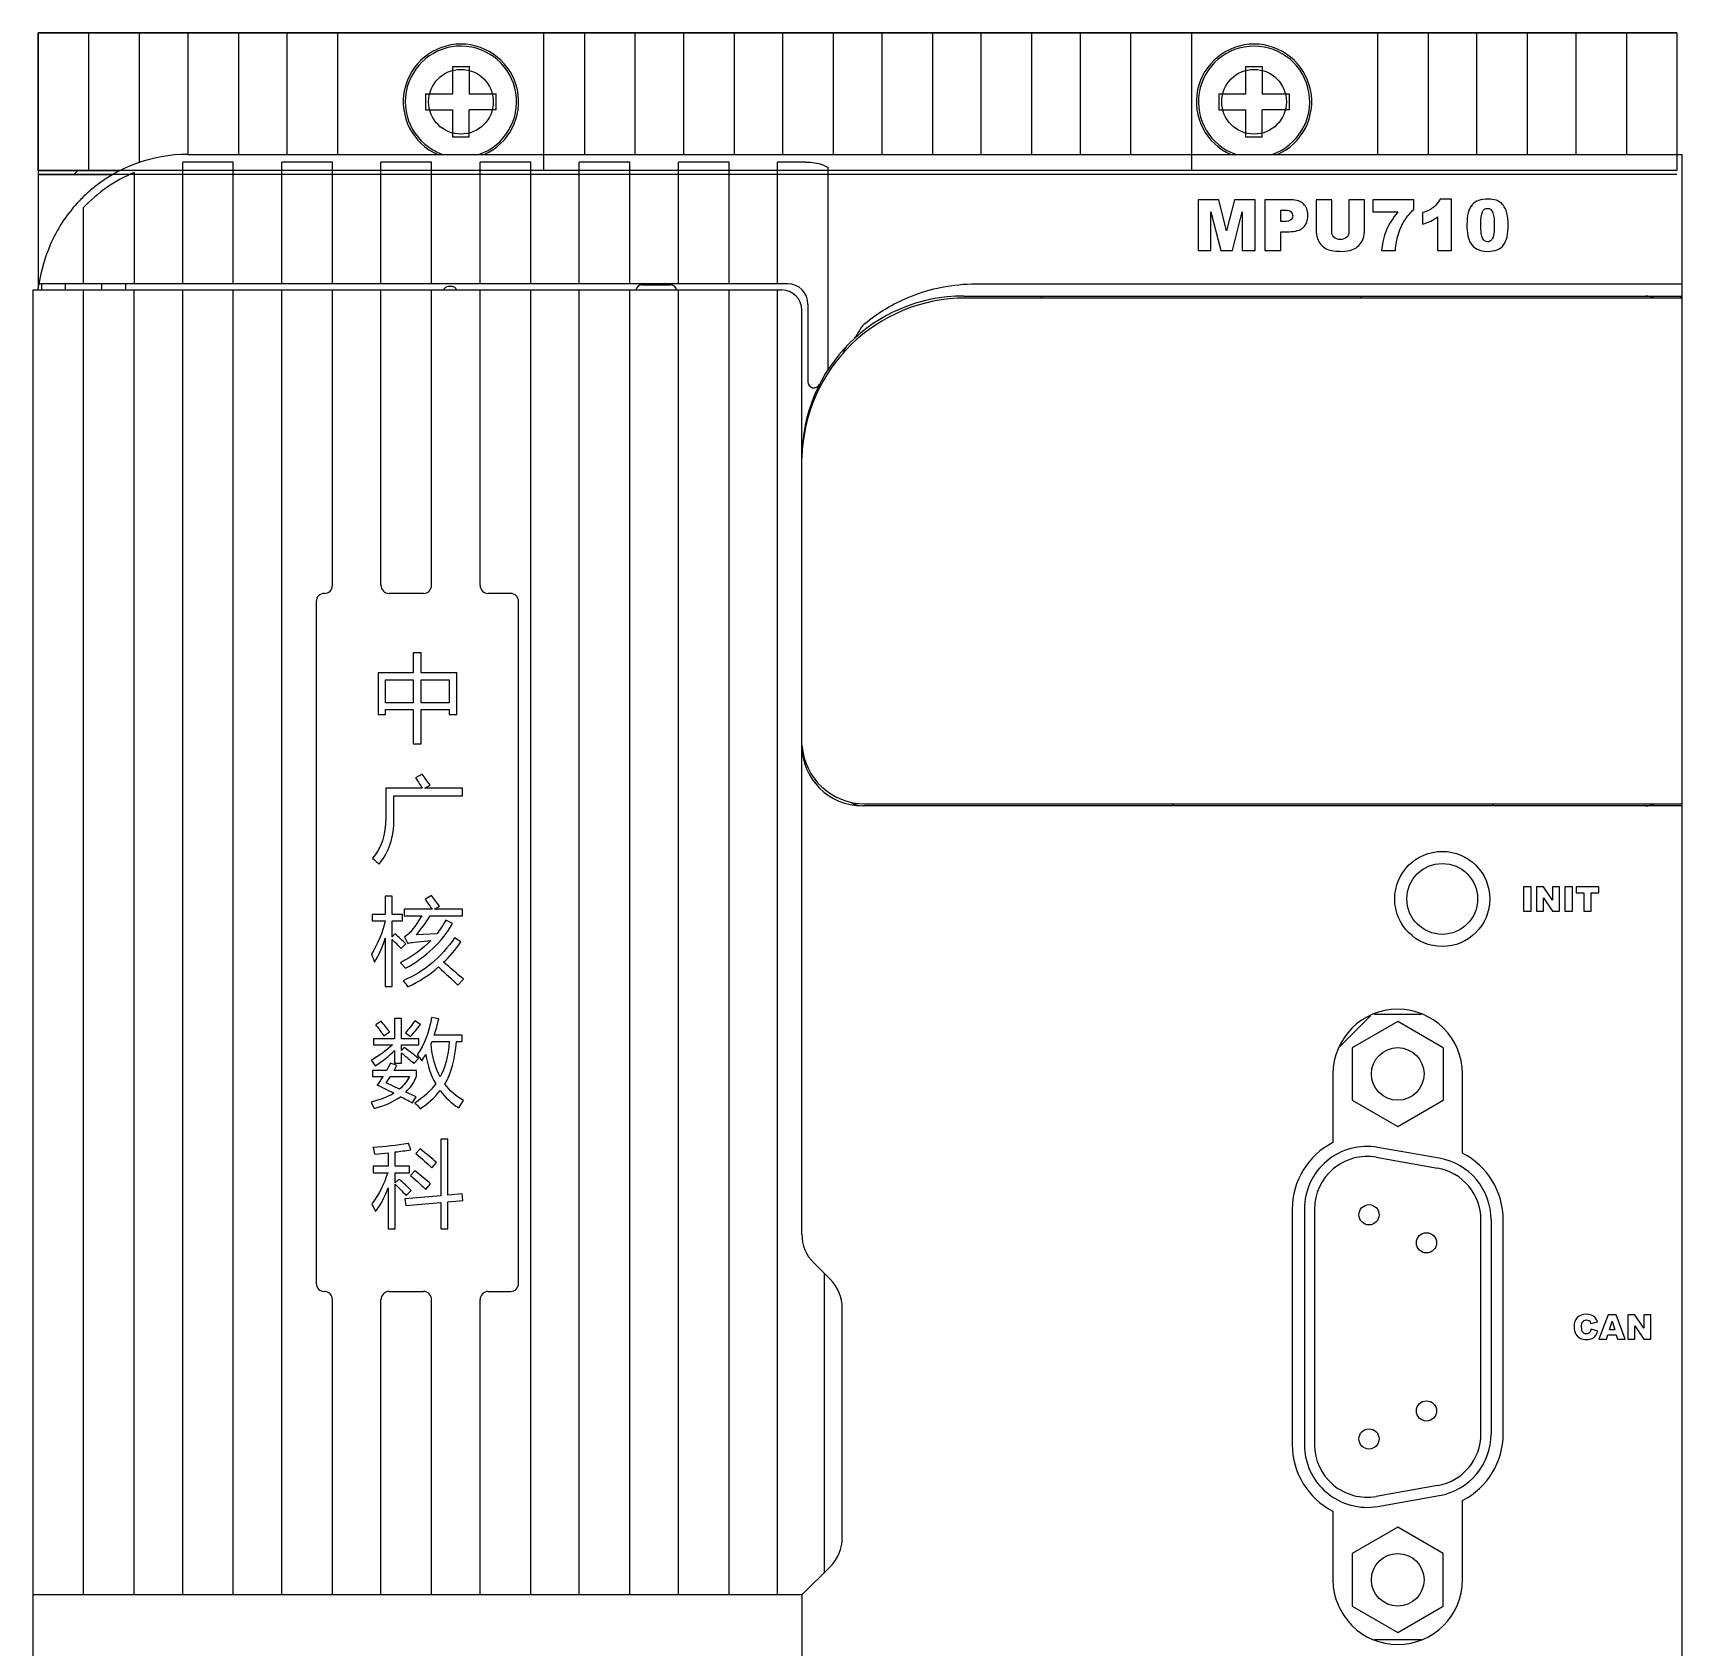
# Model space of a CAD drawing. Header units: inches. Extents: x 0 to 81, y 0 to 130.
# Drawn here: x -0.3 to 81.3, y 50.2 to 130 of the extents above; entities that cross this region are included whole.
import ezdxf

# ---------------------------------------------------------------- set-up
doc = ezdxf.new("R2010")
doc.units = ezdxf.units.IN
doc.header["$LTSCALE"] = 1.21
doc.header["$MEASUREMENT"] = 0
doc.layers.get('0').update_dxf_attribs({"linetype": 'CONTINUOUS'})

msp = doc.modelspace()

# ---------------------------------------------------------------- linework, layer by layer
at = {"linetype": 'Continuous'}
for p, q in [((0, 130), (0, 123)), ((0, 123.2), (0, 130)), ((14.8, 130), (0, 130)), ((0, 130), (81, 130)), ((2.5, 130), (2.5, 123.2)), ((5, 130), (5, 123.585)), ((7.4, 130), (7.4, 124)), ((9.9, 130), (9.9, 124)), ((12.3, 130), (12.3, 124)), ((14.8, 130), (14.8, 124)), ((34.4, 130), (14.8, 130)), ((25, 123.2), (25, 130)), ((27, 130), (27, 124)), ((29.5, 130), (29.5, 124)), ((31.9, 130), (31.9, 124)), ((34.4, 130), (34.4, 124)), ((81, 130), (34.4, 130)), ((36.8, 130), (36.8, 124)), ((39.3, 130), (39.3, 124)), ((41.7, 130), (41.7, 124)), ((44.2, 130), (44.2, 124)), ((46.6, 130), (46.6, 124)), ((49.1, 130), (49.1, 124)), ((51.5, 130), (51.5, 124)), ((54, 130), (54, 124)), ((57, 130), (57, 123.2)), ((66.2, 130), (66.2, 124)), ((68.7, 130), (68.7, 124)), ((71.1, 130), (71.1, 124)), ((73.6, 130), (73.6, 124)), ((76, 130), (76, 124)), ((78.5, 130), (78.5, 124)), ((81, 130), (81, 123.2)), ((81, 130), (81, 124)), ((20.5, 127), (20.5, 128.35)), ((20.5, 128.35), (21.3, 128.35)), ((21.3, 128.35), (21.3, 127)), ((59.7, 127), (59.7, 128.35)), ((59.7, 128.35), (60.5, 128.35)), ((60.5, 128.35), (60.5, 127)), ((19.15, 127), (19.15, 126.2)), ((19.15, 127), (20.5, 127)), ((21.3, 127), (22.65, 127)), ((22.65, 126.2), (22.65, 127)), ((58.35, 127), (58.35, 126.2)), ((58.35, 127), (59.7, 127)), ((60.5, 127), (61.85, 127)), ((61.85, 126.2), (61.85, 127)), ((19.15, 126.2), (20.5, 126.2)), ((20.5, 124.85), (20.5, 126.2)), ((21.3, 124.85), (21.3, 126.2)), ((22.65, 126.2), (21.3, 126.2)), ((58.35, 126.2), (59.7, 126.2)), ((59.7, 124.85), (59.7, 126.2)), ((60.5, 124.85), (60.5, 126.2)), ((61.85, 126.2), (60.5, 126.2)), ((21.3, 124.85), (20.5, 124.85)), ((60.5, 124.85), (59.7, 124.85)), ((7.4, 124), (81.25, 124)), ((81.25, 6), (81.25, 124)), ((81, 123.2), (0, 123.2)), ((0, 123.2), (4.06, 123.2)), ((1.774, 123), (1.974, 123.2)), ((2.5, 123.2), (4.06, 123.2)), ((4.75, 123.098), (4.75, 117.6)), ((7.15, 117.6), (7.15, 123.614)), ((9.65, 123.618), (7.4, 123.618)), ((9.65, 117.6), (9.65, 123.618)), ((12.05, 117.6), (12.05, 123.618)), ((14.55, 123.618), (12.05, 123.618)), ((14.55, 117.6), (14.55, 123.618)), ((16.95, 117.6), (16.95, 123.618)), ((19.45, 123.618), (16.95, 123.618)), ((19.45, 117.6), (19.45, 123.618)), ((21.85, 117.6), (21.85, 123.618)), ((24.35, 123.618), (21.85, 123.618)), ((24.35, 117.6), (24.35, 123.618)), ((26.75, 117.6), (26.75, 123.618)), ((29.25, 123.618), (26.75, 123.618)), ((29.25, 117.6), (29.25, 123.618)), ((31.65, 117.6), (31.65, 123.618)), ((34.15, 123.618), (31.65, 123.618)), ((34.15, 117.6), (34.15, 123.618)), ((36.55, 117.6), (36.55, 123.618)), ((37.948, 123.618), (36.55, 123.618)), ((39.05, 113.371), (39.05, 123.356)), ((0, 123), (0, 117.401)), ((81, 123), (0, 123)), ((0, 123), (3.685, 123)), ((57.337, 121.75), (57.337, 119.25)), ((58.352, 121.75), (57.337, 121.75)), ((58.744, 120.229), (58.352, 121.75)), ((59.133, 121.75), (58.744, 120.229)), ((60.149, 121.75), (59.133, 121.75)), ((60.149, 119.25), (60.149, 121.75)), ((60.639, 121.75), (60.639, 119.25)), ((61.923, 121.75), (60.639, 121.75)), ((63.166, 121.75), (63.166, 120.26)), ((63.937, 121.75), (63.166, 121.75)), ((63.937, 120.224), (63.937, 121.75)), ((64.791, 121.75), (64.791, 120.224)), ((65.562, 121.75), (64.791, 121.75)), ((65.562, 120.26), (65.562, 121.75)), ((65.973, 121.75), (65.973, 121.163)), ((68.001, 121.75), (65.973, 121.75)), ((68.001, 121.281), (68.001, 121.75)), ((69.864, 121.793), (69.29, 121.793)), ((69.864, 119.25), (69.864, 121.793)), ((2.25, 117.6), (2.25, 121.368)), ((57.97, 119.25), (57.97, 121.157)), ((57.97, 121.157), (58.456, 119.25)), ((59.029, 119.25), (59.517, 121.157)), ((59.517, 121.157), (59.517, 119.25)), ((61.415, 120.684), (61.415, 121.242)), ((61.415, 121.242), (61.635, 121.242)), ((61.604, 120.684), (61.415, 120.684)), ((65.973, 121.163), (67.208, 121.163)), ((68.432, 121.122), (68.432, 120.553)), ((69.162, 120.916), (69.162, 119.25)), ((61.415, 119.25), (61.415, 120.178)), ((61.415, 120.178), (61.837, 120.178)), ((57.337, 119.25), (57.97, 119.25)), ((58.456, 119.25), (59.029, 119.25)), ((59.517, 119.25), (60.149, 119.25)), ((60.639, 119.25), (61.415, 119.25)), ((66.394, 119.25), (67.086, 119.25)), ((69.162, 119.25), (69.864, 119.25)), ((0.034, 117.6), (-0.021, 117.301)), ((37.05, 117.6), (0.034, 117.6)), ((0.173, 117.6), (0.173, 117.3)), ((1.35, 117.3), (1.35, 117.6)), ((3.15, 117.3), (3.15, 117.6)), ((4.327, 117.6), (4.327, 117.3)), ((29.846, 117.55), (31.254, 117.55)), ((46.132, 117.598), (46.312, 117.6)), ((46.312, 117.6), (81.25, 117.6)), ((-0.25, 117.3), (-0.25, 15)), ((-0.25, 117.3), (36.75, 117.3)), ((2.25, 52.8), (2.25, 117.3)), ((4.75, 52.8), (4.75, 117.3)), ((7.15, 52.8), (7.15, 117.3)), ((9.65, 52.8), (9.65, 117.3)), ((12.05, 52.8), (12.05, 117.3)), ((14.55, 102.7), (14.55, 117.3)), ((16.95, 102.7), (16.95, 117.3)), ((19.45, 102.7), (19.45, 117.3)), ((21.85, 102.7), (21.85, 117.3)), ((24.35, 52.8), (24.35, 117.3)), ((26.75, 52.8), (26.75, 117.3)), ((29.25, 52.8), (29.25, 117.3)), ((31.65, 52.8), (31.65, 117.3)), ((34.15, 52.8), (34.15, 117.3)), ((36.55, 52.8), (36.55, 117.3)), ((38.05, 116.6), (38.05, 112.759)), ((45.75, 117), (81.25, 117)), ((81.25, 116.9), (45.85, 116.9)), ((49.539, 116.9), (49.639, 117)), ((65.345, 116.9), (65.445, 117)), ((81.15, 116.9), (81.25, 117)), ((37.75, 70.628), (37.75, 116.3)), ((13.75, 101.9), (13.75, 68.2)), ((19.05, 102.3), (17.35, 102.3)), ((23.35, 102.3), (22.25, 102.3)), ((23.75, 68.2), (23.75, 101.9)), ((18.547, 99.357), (18.547, 98.372)), ((18.935, 99.357), (18.547, 99.357)), ((18.935, 98.372), (18.935, 99.357)), ((16.807, 98.372), (16.807, 96.311)), ((18.547, 98.372), (16.807, 98.372)), ((17.177, 96.89), (17.177, 98.037)), ((17.177, 98.037), (18.547, 98.037)), ((18.547, 98.037), (18.547, 96.89)), ((20.693, 98.372), (18.935, 98.372)), ((18.935, 96.89), (18.935, 98.037)), ((18.935, 98.037), (20.323, 98.037)), ((20.323, 98.037), (20.323, 96.89)), ((20.693, 96.311), (20.693, 98.372)), ((16.807, 96.311), (17.177, 96.311)), ((18.547, 96.89), (17.177, 96.89)), ((17.177, 96.311), (17.177, 96.555)), ((17.177, 96.555), (18.547, 96.555)), ((18.547, 96.555), (18.547, 94.874)), ((20.323, 96.89), (18.935, 96.89)), ((18.935, 94.874), (18.935, 96.555)), ((18.935, 96.555), (20.323, 96.555)), ((20.323, 96.555), (20.323, 96.311)), ((20.323, 96.311), (20.693, 96.311)), ((18.547, 94.874), (18.935, 94.874)), ((18.98, 93.375), (18.651, 93.185)), ((17.186, 92.67), (17.186, 91.229)), ((18.987, 92.67), (17.186, 92.67)), ((17.589, 91.183), (17.589, 92.304)), ((17.589, 92.304), (20.973, 92.304)), ((19.121, 92.67), (19.374, 92.819)), ((20.973, 92.67), (19.121, 92.67)), ((20.973, 92.304), (20.973, 92.67)), ((40.304, 91.859), (40.39, 91.945)), ((81.25, 91.8), (40.75, 91.8)), ((40.85, 91.9), (81.25, 91.9)), ((56.05, 91.8), (56.15, 91.9)), ((71.855, 91.8), (71.955, 91.9)), ((17.162, 87.33), (17.162, 86.431)), ((17.5, 87.33), (17.162, 87.33)), ((17.5, 86.431), (17.5, 87.33)), ((19.439, 87.366), (19.145, 87.181)), ((19.837, 86.846), (19.439, 87.366)), ((73.415, 87.8), (73.415, 86.6)), ((73.787, 87.8), (73.415, 87.8)), ((73.787, 86.6), (73.787, 87.8)), ((74.055, 87.8), (74.055, 86.6)), ((74.401, 87.8), (74.055, 87.8)), ((74.853, 87.135), (74.401, 87.8)), ((74.404, 86.6), (74.404, 87.258)), ((74.404, 87.258), (74.853, 86.6)), ((74.853, 87.8), (74.853, 87.135)), ((75.203, 87.8), (74.853, 87.8)), ((75.203, 86.6), (75.203, 87.8)), ((75.464, 87.8), (75.464, 86.6)), ((75.835, 87.8), (75.464, 87.8)), ((75.835, 86.6), (75.835, 87.8)), ((76.017, 87.8), (76.017, 87.504)), ((77.144, 87.8), (76.017, 87.8)), ((76.017, 87.504), (76.395, 87.504)), ((76.395, 87.504), (76.395, 86.6)), ((76.766, 86.6), (76.766, 87.504)), ((76.766, 87.504), (77.144, 87.504)), ((77.144, 87.504), (77.144, 87.8)), ((16.511, 86.431), (16.511, 86.114)), ((17.162, 86.431), (16.511, 86.431)), ((18.016, 86.431), (17.5, 86.431)), ((18.016, 86.114), (18.016, 86.431)), ((18.102, 86.688), (18.102, 86.363)), ((19.489, 86.688), (18.102, 86.688)), ((19.597, 86.688), (19.837, 86.846)), ((20.98, 86.688), (19.597, 86.688)), ((20.98, 86.363), (20.98, 86.688)), ((73.415, 86.6), (73.787, 86.6)), ((74.055, 86.6), (74.404, 86.6)), ((74.853, 86.6), (75.203, 86.6)), ((75.464, 86.6), (75.835, 86.6)), ((76.395, 86.6), (76.766, 86.6)), ((16.511, 86.114), (17.157, 86.114)), ((17.5, 85.319), (17.5, 86.114)), ((17.5, 86.114), (18.016, 86.114)), ((18.102, 86.363), (18.96, 86.363)), ((19.38, 86.363), (20.98, 86.363)), ((20.488, 85.983), (20.158, 86.159)), ((17.162, 85.269), (17.162, 82.874)), ((17.641, 85.468), (17.5, 85.319)), ((17.5, 82.874), (17.5, 85.197)), ((17.948, 84.75), (18.178, 84.98)), ((18.115, 85.333), (18.282, 85.003)), ((18.594, 85.065), (19.417, 85.152)), ((19.706, 85.477), (18.698, 85.418)), ((20.894, 85.075), (20.587, 85.283)), ((17.907, 84.049), (18.165, 83.773)), ((20.745, 82.942), (21.021, 83.236)), ((17.162, 82.874), (17.5, 82.874)), ((16.958, 81.158), (16.701, 80.982)), ((17.622, 81.294), (17.622, 80.282)), ((17.957, 81.294), (17.622, 81.294)), ((17.957, 80.282), (17.957, 81.294)), ((18.901, 80.996), (18.621, 81.181)), ((19.805, 81.28), (19.444, 81.334)), ((64.322, 79.893), (65.857, 81.428)), ((67.2, 81.148), (64.95, 79.849)), ((66.031, 81.5), (68.369, 81.5)), ((69.45, 79.849), (67.2, 81.148)), ((16.583, 80.282), (16.583, 79.983)), ((17.622, 80.282), (16.583, 80.282)), ((16.583, 79.983), (17.514, 79.983)), ((17.098, 80.426), (17.378, 80.625)), ((18.825, 80.282), (17.957, 80.282)), ((17.957, 79.708), (17.957, 79.983)), ((17.957, 79.983), (18.825, 79.983)), ((18.16, 80.584), (18.404, 80.394)), ((18.825, 79.983), (18.825, 80.282)), ((19.426, 80.042), (19.475, 80.155)), ((19.475, 80.155), (20.32, 80.155)), ((20.967, 80.462), (19.584, 80.462)), ((20.682, 80.155), (20.967, 80.155)), ((20.967, 80.155), (20.967, 80.462)), ((16.47, 79.233), (16.664, 78.957)), ((17.415, 79.079), (17.22, 78.727)), ((17.74, 78.975), (17.415, 79.079)), ((17.622, 79.712), (17.622, 79.079)), ((17.622, 79.079), (17.957, 79.079)), ((18.092, 79.861), (17.957, 79.708)), ((17.957, 79.079), (17.957, 79.595)), ((18.581, 79.066), (18.797, 79.319)), ((64.95, 79.849), (64.95, 77.251)), ((69.45, 79.849), (69.45, 77.251)), ((16.533, 78.727), (16.533, 78.429)), ((17.22, 78.727), (16.533, 78.727)), ((16.533, 78.429), (17.049, 78.429)), ((17.211, 78.103), (17.419, 78.429)), ((17.419, 78.429), (18.359, 78.429)), ((18.703, 78.727), (17.595, 78.727)), ((18.703, 78.433), (18.703, 78.727)), ((64, 78.55), (64, 75.164)), ((70.4, 74.63), (70.4, 78.55)), ((17.871, 77.801), (17.211, 78.103)), ((18.689, 77.421), (18.183, 77.656)), ((16.466, 77.163), (16.619, 76.847)), ((18.49, 77.109), (18.689, 77.421)), ((64.95, 77.251), (67.2, 75.952)), ((67.2, 75.952), (69.45, 77.251)), ((18.42, 74.792), (18.303, 75.127)), ((19.907, 75.321), (19.907, 72.528)), ((20.255, 75.321), (19.907, 75.321)), ((20.255, 72.56), (20.255, 75.321)), ((17.308, 74.657), (17.308, 73.992)), ((17.647, 73.992), (17.647, 74.697)), ((18.881, 74.842), (18.673, 74.616)), ((19.459, 73.902), (19.694, 74.169)), ((66.136, 74.431), (69.166, 73.896)), ((69.253, 74.389), (66.223, 74.923)), ((16.567, 73.992), (16.567, 73.671)), ((17.308, 73.992), (16.567, 73.992)), ((16.567, 73.671), (17.281, 73.671)), ((18.366, 73.992), (17.647, 73.992)), ((17.647, 73.161), (17.647, 73.671)), ((17.647, 73.671), (18.366, 73.671)), ((18.366, 73.671), (18.366, 73.992)), ((18.623, 73.762), (18.407, 73.531)), ((17.308, 72.926), (17.308, 70.888)), ((17.846, 73.342), (17.647, 73.161)), ((17.647, 70.888), (17.647, 73.102)), ((18.194, 72.537), (18.447, 72.795)), ((19.166, 72.844), (19.401, 73.12)), ((20.969, 72.628), (20.255, 72.56)), ((20.996, 72.302), (20.969, 72.628)), ((16.504, 72.13), (16.676, 71.746)), ((19.907, 72.528), (18.135, 72.37)), ((18.135, 72.37), (18.172, 72.045)), ((18.172, 72.045), (19.907, 72.203)), ((19.907, 72.203), (19.907, 70.888)), ((20.255, 72.234), (20.996, 72.302)), ((20.255, 70.888), (20.255, 72.234)), ((61.985, 71.87), (61.985, 60.23)), ((62.585, 71.87), (62.585, 60.23)), ((63.085, 71.87), (63.085, 60.23)), ((71.315, 60.764), (71.315, 71.336)), ((71.815, 71.336), (71.815, 60.764)), ((72.415, 60.764), (72.415, 71.336)), ((17.308, 70.888), (17.647, 70.888)), ((19.907, 70.888), (20.255, 70.888)), ((39.164, 68.386), (38.336, 69.214)), ((38.85, 68.7), (38.85, 53.9)), ((17.35, 67.8), (19.05, 67.8)), ((22.25, 67.8), (23.35, 67.8)), ((14.55, 52.8), (14.55, 67.4)), ((16.95, 52.8), (16.95, 67.4)), ((19.45, 52.8), (19.45, 67.4)), ((21.85, 52.8), (21.85, 67.4)), ((39.75, 55.628), (39.75, 66.972)), ((76.743, 66.224), (77.071, 66.297)), ((77.593, 66.65), (77.142, 65.45)), ((77.997, 66.65), (77.593, 66.65)), ((77.659, 65.908), (77.79, 66.339)), ((77.79, 66.339), (77.923, 65.908)), ((78.448, 65.45), (77.997, 66.65)), ((78.569, 66.65), (78.569, 65.45)), ((78.915, 66.65), (78.569, 66.65)), ((79.367, 65.985), (78.915, 66.65)), ((78.917, 65.45), (78.917, 66.108)), ((78.917, 66.108), (79.367, 65.45)), ((79.367, 66.65), (79.367, 65.985)), ((79.716, 66.65), (79.367, 66.65)), ((79.716, 65.45), (79.716, 66.65)), ((77.082, 65.843), (76.757, 65.941)), ((77.142, 65.45), (77.52, 65.45)), ((77.52, 65.45), (77.578, 65.648)), ((77.578, 65.648), (78, 65.648)), ((77.923, 65.908), (77.659, 65.908)), ((78, 65.648), (78.06, 65.45)), ((78.06, 65.45), (78.448, 65.45)), ((78.569, 65.45), (78.917, 65.45)), ((79.367, 65.45), (79.716, 65.45)), ((69.166, 58.204), (66.136, 57.669)), ((66.223, 57.177), (69.253, 57.711)), ((70.4, 53.55), (70.4, 57.47)), ((64, 56.936), (64, 53.55)), ((67.2, 56.148), (64.95, 54.849)), ((69.45, 54.849), (67.2, 56.148)), ((64.95, 54.849), (64.95, 52.251)), ((69.45, 52.251), (69.45, 54.849)), ((37.75, 52.8), (39.164, 54.214)), ((37.75, 52.8), (-0.25, 52.8)), ((37.75, 52.8), (37.75, 21)), ((64.95, 52.251), (67.2, 50.952)), ((67.2, 50.952), (69.45, 52.251)), ((66.031, 50.6), (68.369, 50.6))]:
    msp.add_line(p, q, dxfattribs=at)
for centre, radius in [((20.9, 126.6), 1.6), ((60.1, 126.6), 1.6), ((69.4, 87.2), 2.35), ((69.4, 87.2), 1.75), ((67.2, 78.55), 1.3), ((65.78, 71.59), 0.5), ((68.62, 70.205), 0.5), ((68.62, 61.895), 0.5), ((65.78, 60.51), 0.5), ((67.2, 53.55), 1.3)]:
    msp.add_circle(centre, radius, dxfattribs=at)
for centre, radius, start, end in [((20.9, 126.6), 2.85, 293.72033, 246.27967), ((20.9, 126.6), 2.75, 288.83959, 249.94626), ((60.1, 126.6), 2.85, 293.72033, 246.27967), ((60.1, 126.6), 2.75, 288.83959, 251.16041), ((7.4, 116.6), 7.4, 90, 130.74409), ((7.4, 116.6), 7.018, 112.18502, 137.20792), ((7.4, 116.6), 7.018, 90, 92.04145), ((7.4, 116.6), 7.4, 137.66419, 156.67059), ((29.846, 117.25), 0.3, 90, 170.40593), ((31.254, 117.25), 0.3, 9.59407, 90), ((37.05, 116.6), 1, 0, 90), ((36.75, 116.3), 1, 0, 90), ((45.75, 109), 8, 90, 180), ((45.85, 108.8), 8.1, 90, 178.57924), ((79.45, 116), 1, 65.54918, 90), ((40.75, 113.907), 1, 142.03538, 167.7418), ((38.35, 112.759), 0.3, 180, 333.07073), ((14.15, 102.7), 0.4, 270, 0), ((17.35, 102.7), 0.4, 180, 270), ((19.05, 102.7), 0.4, 270, 0), ((22.25, 102.7), 0.4, 180, 270), ((14.15, 101.9), 0.4, 90, 180), ((23.35, 101.9), 0.4, 0, 90), ((40.75, 94.8), 3, 180, 270), ((40.85, 95), 3.1, 183.71106, 270), ((40.75, 92.8), 1, 235.93113, 270), ((79.45, 92.8), 1, 270, 294.45082), ((0.728, 73.973), 22.664, 34.12696, 35.6451), ((10.346, 77.595), 10.439, 43.26349, 46.73651), ((10.841, 77.436), 10.524, 45.79696, 49.75159), ((15.764, 88.428), 6.11, 294.33637, 311.28954), ((67.2, 78.55), 3.2, 0, 180), ((2.317, 70.271), 17.934, 34.48988, 36.67355), ((-0.34, 67.093), 22.295, 37.37044, 39.11535), ((12.071, 82.935), 7.909, 341.78132, 347.92283), ((-56.877, 122.223), 86.244, 329.71285, 329.90388), ((-43.808, -44.169), 136.362, 63.24389, 63.62601), ((9.926, 62.022), 17.348, 60.41884, 62.60949), ((15.12, 95.265), 20.389, 274.05853, 278.98108), ((65.685, 71.87), 3.7, 117.09102, 180), ((13.981, 74.05), 2.727, 11.48262, 18.76539), ((13.447, 111.223), 36.77, 275.002, 276.02782), ((13.69, 110.114), 35.637, 276.37539, 277.62714), ((65.685, 71.87), 3.1, 80, 180), ((65.685, 71.87), 2.6, 80, 180), ((68.715, 71.336), 3.1, 0, 80), ((68.715, 71.336), 3.7, 0, 62.90898), ((68.715, 71.336), 2.6, 0, 80), ((39.75, 70.628), 2, 180, 225), ((14.15, 68.2), 0.4, 180, 270), ((14.15, 67.4), 0.4, 0, 90), ((17.35, 67.4), 0.4, 90, 180), ((19.05, 67.4), 0.4, 0, 90), ((22.25, 67.4), 0.4, 90, 180), ((23.35, 68.2), 0.4, 270, 0), ((37.75, 66.972), 2, 0, 45), ((68.715, 60.764), 2.6, 280, 360), ((68.715, 60.764), 3.1, 280, 360), ((68.715, 60.764), 3.7, 297.09102, 0), ((65.685, 60.23), 3.7, 180, 242.90898), ((65.685, 60.23), 3.1, 180, 280), ((65.685, 60.23), 2.6, 180, 280), ((37.75, 55.628), 2, 315, 0), ((67.2, 53.55), 3.2, 180, 0)]:
    msp.add_arc(centre, radius, start, end, dxfattribs=at)
for points, knots in [([(37.948, 123.618), (38.233, 123.618), (38.621, 123.563), (38.968, 123.403), (39.05, 123.356)], [0, 0, 0, 0, 0.749176, 1, 1, 1, 1]), ([(2.57, 122.206), (2.514, 122.158), (2.292, 121.959), (2.081, 121.749), (1.93, 121.584)], [0, 0, 0, 0, 0.248242, 1, 1, 1, 1]), ([(40.846, 115.625), (41.504, 116.17), (42.683, 116.879), (44.513, 117.456), (45.57, 117.584), (46.132, 117.598)], [0, 0, 0, 0, 0.447241, 0.705932, 1, 1, 1, 1]), ([(40.846, 115.625), (40.808, 115.594), (40.732, 115.505), (40.617, 115.343), (40.489, 115.139), (40.403, 114.99), (40.359, 114.91)], [0, 0, 0, 0, 0.168004, 0.403311, 0.685966, 1, 1, 1, 1])]:
    msp.add_open_spline(points, degree=3, knots=knots, dxfattribs=at)
for points in [[(62.55, 121.55), (62.41, 121.683), (62.202, 121.75), (61.923, 121.75)], [(62.76, 120.983), (62.76, 121.228), (62.69, 121.417), (62.55, 121.55)], [(69.29, 121.793), (69.215, 121.636), (69.112, 121.503), (68.983, 121.397)], [(70.876, 121.507), (70.705, 121.317), (70.62, 120.984), (70.62, 120.51)], [(71.658, 121.793), (71.307, 121.793), (71.046, 121.697), (70.876, 121.507)], [(72.073, 121.729), (71.964, 121.77), (71.826, 121.793), (71.658, 121.793)], [(72.337, 121.568), (72.269, 121.634), (72.18, 121.689), (72.073, 121.729)], [(72.497, 121.358), (72.458, 121.431), (72.405, 121.501), (72.337, 121.568)], [(61.917, 120.761), (61.856, 120.71), (61.752, 120.684), (61.604, 120.684)], [(61.635, 121.242), (61.778, 121.242), (61.877, 121.215), (61.929, 121.16)], [(62.008, 120.96), (62.008, 120.879), (61.977, 120.812), (61.917, 120.761)], [(61.929, 121.16), (61.981, 121.105), (62.008, 121.039), (62.008, 120.96)], [(62.532, 120.39), (62.683, 120.532), (62.76, 120.73), (62.76, 120.983)], [(67.208, 121.163), (66.953, 120.848), (66.768, 120.553), (66.651, 120.277)], [(67.218, 120.013), (67.301, 120.289), (67.416, 120.539), (67.559, 120.764)], [(67.559, 120.764), (67.677, 120.948), (67.823, 121.121), (68.001, 121.281)], [(68.983, 121.397), (68.851, 121.29), (68.667, 121.197), (68.432, 121.122)], [(68.432, 120.553), (68.592, 120.601), (68.725, 120.652), (68.831, 120.706)], [(68.831, 120.706), (68.937, 120.759), (69.048, 120.829), (69.162, 120.916)], [(71.309, 120.509), (71.309, 120.822), (71.334, 121.039), (71.386, 121.155)], [(71.386, 121.155), (71.437, 121.271), (71.519, 121.33), (71.635, 121.33)], [(71.635, 121.33), (71.747, 121.33), (71.831, 121.273), (71.887, 121.158)], [(71.887, 121.158), (71.943, 121.044), (71.972, 120.821), (71.972, 120.49)], [(72.593, 121.102), (72.569, 121.199), (72.537, 121.284), (72.497, 121.358)], [(72.663, 120.519), (72.663, 120.72), (72.639, 120.914), (72.593, 121.102)], [(61.837, 120.178), (62.148, 120.178), (62.38, 120.248), (62.532, 120.39)], [(63.166, 120.26), (63.166, 120.137), (63.19, 119.997), (63.237, 119.837)], [(63.237, 119.837), (63.267, 119.738), (63.321, 119.642), (63.402, 119.549)], [(64.049, 119.905), (63.974, 119.982), (63.937, 120.087), (63.937, 120.224)], [(64.365, 119.791), (64.23, 119.791), (64.124, 119.828), (64.049, 119.905)], [(64.677, 119.903), (64.602, 119.828), (64.498, 119.791), (64.365, 119.791)], [(64.791, 120.224), (64.791, 120.086), (64.752, 119.978), (64.677, 119.903)], [(65.275, 119.497), (65.374, 119.596), (65.446, 119.71), (65.492, 119.842)], [(65.492, 119.842), (65.538, 119.973), (65.562, 120.111), (65.562, 120.26)], [(66.651, 120.277), (66.534, 120), (66.449, 119.658), (66.394, 119.25)], [(67.086, 119.25), (67.109, 119.543), (67.153, 119.797), (67.218, 120.013)], [(70.62, 120.51), (70.62, 120.316), (70.635, 120.14), (70.669, 119.98)], [(70.669, 119.98), (70.703, 119.82), (70.749, 119.695), (70.81, 119.602)], [(71.392, 119.855), (71.336, 119.971), (71.309, 120.19), (71.309, 120.509)], [(71.638, 119.681), (71.531, 119.681), (71.449, 119.739), (71.392, 119.855)], [(71.935, 119.99), (71.911, 119.883), (71.872, 119.804), (71.82, 119.755)], [(71.972, 120.49), (71.972, 120.263), (71.959, 120.096), (71.935, 119.99)], [(72.433, 119.523), (72.586, 119.733), (72.663, 120.065), (72.663, 120.519)], [(0.605, 119.531), (0.339, 118.915), (0.162, 118.263), (0.034, 117.6)], [(63.402, 119.549), (63.481, 119.456), (63.57, 119.385), (63.667, 119.333)], [(63.667, 119.333), (63.763, 119.282), (63.884, 119.25), (64.027, 119.233)], [(64.027, 119.233), (64.17, 119.216), (64.303, 119.207), (64.426, 119.207)], [(64.426, 119.207), (64.636, 119.207), (64.817, 119.236), (64.966, 119.291)], [(64.966, 119.291), (65.074, 119.33), (65.177, 119.398), (65.275, 119.497)], [(70.81, 119.602), (70.893, 119.473), (71, 119.374), (71.13, 119.308)], [(71.13, 119.308), (71.259, 119.241), (71.428, 119.207), (71.64, 119.207)], [(71.82, 119.755), (71.769, 119.705), (71.708, 119.681), (71.638, 119.681)], [(71.64, 119.207), (72.015, 119.207), (72.279, 119.311), (72.433, 119.523)], [(20.084, 117.378), (20.062, 117.355), (20.043, 117.329), (20.028, 117.3)], [(20.364, 117.478), (20.244, 117.478), (20.15, 117.444), (20.084, 117.378)], [(20.587, 117.42), (20.533, 117.458), (20.458, 117.478), (20.364, 117.478)], [(20.685, 117.3), (20.66, 117.352), (20.627, 117.392), (20.587, 117.42)], [(18.651, 93.185), (18.791, 92.986), (18.901, 92.815), (18.987, 92.67)], [(19.374, 92.819), (19.258, 93), (19.127, 93.185), (18.98, 93.375)], [(17.186, 91.229), (17.186, 90.361), (16.965, 89.688), (16.527, 89.209)], [(16.852, 88.924), (17.345, 89.484), (17.589, 90.237), (17.589, 91.183)], [(16.527, 89.209), (16.673, 89.096), (16.782, 89.001), (16.852, 88.924)], [(17.157, 86.114), (17.026, 85.536), (16.8, 84.989), (16.479, 84.478)], [(18.165, 83.773), (19.197, 84.343), (19.972, 85.079), (20.488, 85.983)], [(18.96, 86.363), (18.779, 86.065), (18.594, 85.798), (18.406, 85.566)], [(18.698, 85.418), (18.933, 85.712), (19.159, 86.028), (19.38, 86.363)], [(20.158, 86.159), (20.027, 85.918), (19.878, 85.69), (19.706, 85.477)], [(16.624, 84.081), (16.827, 84.379), (17.008, 84.774), (17.162, 85.269)], [(19.417, 85.152), (19.01, 84.727), (18.506, 84.359), (17.907, 84.049)], [(20.587, 85.283), (19.92, 84.3), (19.073, 83.593), (18.043, 83.159)], [(18.406, 85.566), (18.334, 85.477), (18.237, 85.398), (18.115, 85.333)], [(18.282, 85.003), (18.377, 85.032), (18.481, 85.052), (18.594, 85.065)], [(20.045, 84.067), (20.352, 84.365), (20.634, 84.7), (20.894, 85.075)], [(16.479, 84.478), (16.536, 84.343), (16.583, 84.21), (16.624, 84.081)], [(21.021, 83.236), (20.716, 83.507), (20.39, 83.782), (20.045, 84.067)], [(18.043, 83.159), (18.144, 83.041), (18.224, 82.942), (18.282, 82.861)], [(19.796, 83.837), (20.144, 83.52), (20.46, 83.222), (20.745, 82.942)], [(18.621, 81.181), (18.47, 80.966), (18.316, 80.767), (18.16, 80.584)], [(18.404, 80.394), (18.569, 80.577), (18.734, 80.779), (18.901, 80.996)], [(19.444, 81.334), (19.326, 80.611), (19.091, 79.997), (18.743, 79.495)], [(17.514, 79.983), (17.198, 79.687), (16.85, 79.436), (16.47, 79.233)], [(19.878, 78.402), (19.629, 78.856), (19.48, 79.403), (19.426, 80.042)], [(20.32, 80.155), (20.266, 79.425), (20.117, 78.84), (19.878, 78.402)], [(20.103, 78.045), (20.413, 78.564), (20.605, 79.269), (20.682, 80.155)], [(16.664, 78.957), (17.028, 79.174), (17.347, 79.425), (17.622, 79.712)], [(17.957, 79.595), (18.205, 79.398), (18.413, 79.222), (18.581, 79.066)], [(18.797, 79.319), (18.608, 79.475), (18.373, 79.656), (18.092, 79.861)], [(18.743, 79.495), (18.834, 79.389), (18.908, 79.292), (18.969, 79.206)], [(18.969, 79.206), (19.037, 79.301), (19.105, 79.405), (19.168, 79.518)], [(19.168, 79.518), (19.245, 78.966), (19.408, 78.478), (19.652, 78.058)], [(17.049, 78.429), (16.958, 78.28), (16.863, 78.137), (16.768, 77.999)], [(18.359, 78.429), (18.242, 78.187), (18.079, 77.977), (17.871, 77.801)], [(18.183, 77.656), (18.413, 77.877), (18.587, 78.137), (18.703, 78.433)], [(17.582, 77.593), (17.277, 77.407), (16.904, 77.263), (16.466, 77.163)], [(16.619, 76.847), (17.137, 76.989), (17.566, 77.181), (17.907, 77.425)], [(19.652, 78.058), (19.389, 77.706), (19.046, 77.392), (18.626, 77.114)], [(18.883, 76.829), (19.265, 77.082), (19.595, 77.38), (19.873, 77.724)], [(19.873, 77.724), (20.117, 77.396), (20.422, 77.114), (20.79, 76.874)], [(21.034, 77.231), (20.657, 77.444), (20.347, 77.712), (20.103, 78.045)], [(18.626, 77.114), (18.73, 77.012), (18.816, 76.917), (18.883, 76.829)], [(20.79, 76.874), (20.856, 76.98), (20.937, 77.1), (21.034, 77.231)], [(18.673, 74.616), (18.983, 74.358), (19.245, 74.121), (19.459, 73.902)], [(19.694, 74.169), (19.487, 74.361), (19.215, 74.584), (18.881, 74.842)], [(17.281, 73.671), (17.105, 73.104), (16.847, 72.591), (16.504, 72.13)], [(18.407, 73.531), (18.77, 73.22), (19.023, 72.991), (19.166, 72.844)], [(19.401, 73.12), (19.224, 73.278), (18.967, 73.493), (18.623, 73.762)], [(16.676, 71.746), (16.92, 72.067), (17.13, 72.46), (17.308, 72.926)], [(17.647, 73.102), (17.819, 72.942), (18, 72.754), (18.194, 72.537)], [(18.447, 72.795), (18.262, 72.971), (18.063, 73.154), (17.846, 73.342)], [(76.073, 66.51), (75.967, 66.404), (75.915, 66.251), (75.915, 66.052)], [(75.915, 66.052), (75.915, 65.903), (75.944, 65.782), (76.005, 65.686)], [(76.522, 66.67), (76.328, 66.67), (76.179, 66.616), (76.073, 66.51)], [(76.287, 66.055), (76.287, 66.162), (76.303, 66.241), (76.337, 66.292)], [(76.347, 65.781), (76.306, 65.831), (76.287, 65.922), (76.287, 66.055)], [(76.337, 66.292), (76.382, 66.359), (76.446, 66.393), (76.531, 66.393)], [(76.877, 66.579), (76.791, 66.639), (76.672, 66.67), (76.522, 66.67)], [(76.531, 66.393), (76.567, 66.393), (76.601, 66.385), (76.631, 66.37)], [(76.631, 66.37), (76.661, 66.355), (76.686, 66.332), (76.707, 66.304)], [(76.707, 66.304), (76.72, 66.287), (76.732, 66.26), (76.743, 66.224)], [(77.071, 66.297), (77.028, 66.423), (76.964, 66.517), (76.877, 66.579)], [(76.005, 65.686), (76.065, 65.591), (76.136, 65.524), (76.219, 65.486)], [(76.219, 65.486), (76.301, 65.449), (76.408, 65.43), (76.539, 65.43)], [(76.517, 65.708), (76.444, 65.708), (76.387, 65.732), (76.347, 65.781)], [(76.678, 65.767), (76.642, 65.727), (76.588, 65.708), (76.517, 65.708)], [(76.539, 65.43), (76.646, 65.43), (76.734, 65.445), (76.804, 65.476)], [(76.757, 65.941), (76.741, 65.865), (76.714, 65.807), (76.678, 65.767)], [(76.804, 65.476), (76.874, 65.507), (76.932, 65.553), (76.979, 65.615)], [(76.979, 65.615), (77.026, 65.675), (77.06, 65.751), (77.082, 65.843)]]:
    msp.add_open_spline(points, degree=3, dxfattribs=at)

doc.saveas('drawing.dxf')
